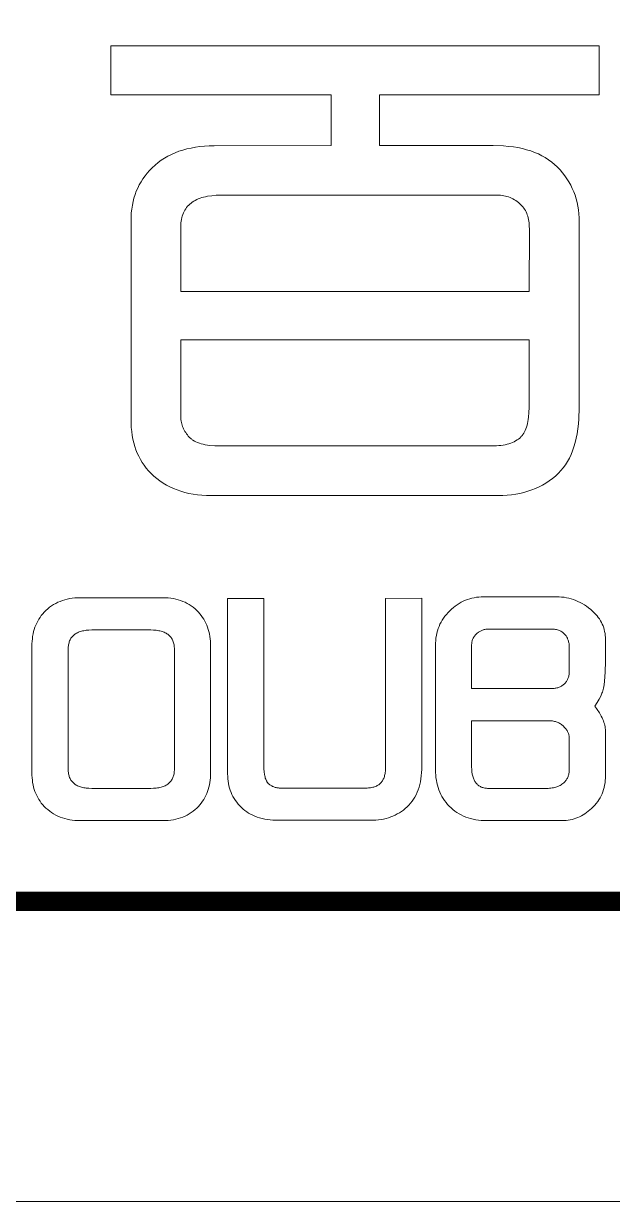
# Model space of a CAD drawing. Header units: millimetres. Extents: x 656 to 1522, y 1 to 298.
# Drawn here: x 688.83 to 698.65, y 0.54 to 20.16 of the extents above; entities that cross this region are included whole.
import ezdxf
from ezdxf.enums import TextEntityAlignment as Align

# ---------------------------------------------------------------- set-up
doc = ezdxf.new("R2010")
doc.units = ezdxf.units.MM
doc.header["$MEASUREMENT"] = 0
for name, color, linetype, lineweight in [('BF-图框', 125, 'Continuous', 15), ('BF-文字说明', 33, 'Continuous', 18), ('BF-电路', 6, 'Continuous', 9)]:
    doc.layers.add(name, color=color, linetype=linetype, lineweight=lineweight)
doc.styles.add('黑体', font='simhei.ttf', dxfattribs={"width": 0.7})

# ---------------------------------------------------------------- blocks, each defined once
blk = doc.blocks.new('BFA3H')
at = {"layer": 'BF-图框', "lineweight": 5}
for p, q in [((34.106, 18.434), (34.106, 19.251)), ((34.106, 19.251), (42.245, 19.251)), ((42.245, 19.251), (42.245, 18.434)), ((37.778, 18.434), (34.106, 18.434)), ((37.778, 17.589), (37.778, 18.434)), ((42.245, 18.434), (38.582, 18.434)), ((38.582, 18.434), (38.582, 17.589)), ((35.114, 17.442), (35.176, 17.469)), ((35.176, 17.469), (35.239, 17.494)), ((35.239, 17.494), (35.305, 17.515)), ((35.305, 17.515), (35.373, 17.534)), ((35.373, 17.534), (35.443, 17.549)), ((35.443, 17.549), (35.516, 17.562)), ((35.516, 17.562), (35.591, 17.572)), ((35.591, 17.572), (35.668, 17.579)), ((35.668, 17.579), (35.747, 17.584)), ((35.747, 17.584), (35.829, 17.585)), ((35.829, 17.585), (37.778, 17.589)), ((38.582, 17.589), (40.482, 17.589)), ((40.482, 17.589), (40.654, 17.584)), ((40.654, 17.584), (40.736, 17.577)), ((40.736, 17.577), (40.816, 17.567)), ((40.816, 17.567), (40.892, 17.555)), ((40.892, 17.555), (40.966, 17.539)), ((40.966, 17.539), (41.037, 17.521)), ((41.037, 17.521), (41.105, 17.5)), ((41.105, 17.5), (41.17, 17.477)), ((41.17, 17.477), (41.233, 17.45)), ((34.843, 17.264), (34.892, 17.305)), ((34.892, 17.305), (34.944, 17.344)), ((34.944, 17.344), (34.999, 17.379)), ((34.999, 17.379), (35.056, 17.412)), ((35.056, 17.412), (35.114, 17.442)), ((41.233, 17.45), (41.292, 17.421)), ((41.292, 17.421), (41.349, 17.389)), ((41.349, 17.389), (41.403, 17.354)), ((41.403, 17.354), (41.455, 17.316)), ((41.455, 17.316), (41.504, 17.276)), ((41.504, 17.276), (41.549, 17.233)), ((34.64, 17.036), (34.675, 17.084)), ((34.675, 17.084), (34.712, 17.131)), ((34.712, 17.131), (34.752, 17.176)), ((34.752, 17.176), (34.795, 17.219)), ((34.795, 17.219), (34.843, 17.264)), ((41.549, 17.233), (41.594, 17.186)), ((41.594, 17.186), (41.635, 17.138)), ((41.635, 17.138), (41.673, 17.088)), ((41.673, 17.088), (41.709, 17.037)), ((34.53, 16.828), (34.553, 16.882)), ((34.553, 16.882), (34.58, 16.935)), ((34.58, 16.935), (34.609, 16.986)), ((34.609, 16.986), (34.64, 17.036)), ((41.709, 17.037), (41.742, 16.985)), ((41.742, 16.985), (41.772, 16.931)), ((41.772, 16.931), (41.799, 16.876)), ((41.799, 16.876), (41.823, 16.82)), ((34.476, 16.656), (34.491, 16.715)), ((34.491, 16.715), (34.509, 16.772)), ((34.509, 16.772), (34.53, 16.828)), ((35.537, 16.689), (35.511, 16.676)), ((35.564, 16.701), (35.537, 16.689)), ((35.592, 16.712), (35.564, 16.701)), ((35.621, 16.722), (35.592, 16.712)), ((35.652, 16.73), (35.621, 16.722)), ((35.684, 16.738), (35.652, 16.73)), ((35.717, 16.745), (35.684, 16.738)), ((35.788, 16.755), (35.717, 16.745)), ((35.863, 16.761), (35.788, 16.755)), ((35.944, 16.763), (35.863, 16.761)), ((40.539, 16.763), (35.944, 16.763)), ((40.57, 16.763), (40.539, 16.763)), ((40.599, 16.761), (40.57, 16.763)), ((40.628, 16.758), (40.599, 16.761)), ((40.656, 16.753), (40.628, 16.758)), ((40.683, 16.748), (40.656, 16.753)), ((40.71, 16.741), (40.683, 16.748)), ((40.736, 16.733), (40.71, 16.741)), ((40.762, 16.724), (40.736, 16.733)), ((40.786, 16.713), (40.762, 16.724)), ((40.81, 16.701), (40.786, 16.713)), ((40.834, 16.688), (40.81, 16.701)), ((40.857, 16.674), (40.834, 16.688)), ((41.823, 16.82), (41.844, 16.762)), ((41.844, 16.762), (41.863, 16.703)), ((41.863, 16.703), (41.878, 16.643)), ((34.447, 16.47), (34.454, 16.533)), ((34.454, 16.533), (34.464, 16.595)), ((34.464, 16.595), (34.476, 16.656)), ((35.327, 16.491), (35.316, 16.467)), ((35.34, 16.515), (35.327, 16.491)), ((35.354, 16.537), (35.34, 16.515)), ((35.369, 16.558), (35.354, 16.537)), ((35.385, 16.578), (35.369, 16.558)), ((35.403, 16.597), (35.385, 16.578)), ((35.422, 16.615), (35.403, 16.597)), ((35.442, 16.632), (35.422, 16.615)), ((35.464, 16.648), (35.442, 16.632)), ((35.487, 16.663), (35.464, 16.648)), ((35.511, 16.676), (35.487, 16.663)), ((40.879, 16.658), (40.857, 16.674)), ((40.9, 16.641), (40.879, 16.658)), ((40.921, 16.623), (40.9, 16.641)), ((40.942, 16.604), (40.921, 16.623)), ((40.959, 16.587), (40.942, 16.604)), ((40.975, 16.568), (40.959, 16.587)), ((40.99, 16.548), (40.975, 16.568)), ((41.003, 16.528), (40.99, 16.548)), ((41.016, 16.506), (41.003, 16.528)), ((41.028, 16.484), (41.016, 16.506)), ((41.038, 16.46), (41.028, 16.484)), ((41.878, 16.643), (41.891, 16.581)), ((41.891, 16.581), (41.901, 16.518)), ((41.901, 16.518), (41.908, 16.454)), ((34.442, 16.339), (34.443, 16.405)), ((34.442, 13.028), (34.442, 16.339)), ((34.443, 16.405), (34.447, 16.47)), ((35.275, 16.301), (35.273, 16.269)), ((35.279, 16.331), (35.275, 16.301)), ((35.284, 16.36), (35.279, 16.331)), ((35.29, 16.389), (35.284, 16.36)), ((35.297, 16.416), (35.29, 16.389)), ((35.306, 16.442), (35.297, 16.416)), ((35.316, 16.467), (35.306, 16.442)), ((41.048, 16.436), (41.038, 16.46)), ((41.056, 16.411), (41.048, 16.436)), ((41.063, 16.384), (41.056, 16.411)), ((41.069, 16.357), (41.063, 16.384)), ((41.074, 16.329), (41.069, 16.357)), ((41.078, 16.3), (41.074, 16.329)), ((41.081, 16.269), (41.078, 16.3)), ((41.908, 16.454), (41.913, 16.388)), ((41.913, 16.388), (41.914, 16.321)), ((41.914, 16.321), (41.914, 13.218)), ((35.273, 16.269), (35.272, 16.237)), ((35.272, 16.237), (35.272, 15.158)), ((41.079, 15.158), (41.083, 16.206)), ((41.082, 16.238), (41.081, 16.269)), ((41.083, 16.206), (41.082, 16.238)), ((35.272, 15.158), (41.079, 15.158)), ((41.079, 14.351), (35.272, 14.351)), ((35.272, 14.351), (35.272, 13.072)), ((41.079, 13.227), (41.079, 14.351)), ((41.076, 13.143), (41.079, 13.227)), ((41.914, 13.218), (41.909, 13.037)), ((34.443, 12.959), (34.442, 13.028)), ((34.447, 12.891), (34.443, 12.959)), ((35.272, 13.072), (35.273, 13.048)), ((35.273, 13.048), (35.275, 13.024)), ((35.275, 13.024), (35.279, 13.001)), ((35.279, 13.001), (35.283, 12.978)), ((35.283, 12.978), (35.288, 12.955)), ((35.288, 12.955), (35.294, 12.933)), ((41.044, 12.93), (41.052, 12.961)), ((41.052, 12.961), (41.059, 12.994)), ((41.059, 12.994), (41.065, 13.029)), ((41.065, 13.029), (41.07, 13.066)), ((41.07, 13.066), (41.076, 13.143)), ((41.902, 12.952), (41.892, 12.869)), ((41.909, 13.037), (41.902, 12.952)), ((34.453, 12.825), (34.447, 12.891)), ((34.462, 12.761), (34.453, 12.825)), ((34.474, 12.698), (34.462, 12.761)), ((35.294, 12.933), (35.302, 12.911)), ((35.302, 12.911), (35.31, 12.89)), ((35.31, 12.89), (35.319, 12.869)), ((35.319, 12.869), (35.33, 12.848)), ((35.33, 12.848), (35.341, 12.828)), ((35.341, 12.828), (35.353, 12.808)), ((35.353, 12.808), (35.367, 12.788)), ((35.367, 12.788), (35.382, 12.769)), ((35.382, 12.769), (35.397, 12.75)), ((40.95, 12.745), (40.958, 12.755)), ((40.958, 12.755), (40.966, 12.765)), ((40.966, 12.765), (40.974, 12.775)), ((40.974, 12.775), (40.988, 12.797)), ((40.988, 12.797), (41.001, 12.82)), ((41.001, 12.82), (41.014, 12.845)), ((41.014, 12.845), (41.025, 12.872)), ((41.025, 12.872), (41.035, 12.9)), ((41.035, 12.9), (41.044, 12.93)), ((41.88, 12.79), (41.865, 12.714)), ((41.892, 12.869), (41.88, 12.79)), ((34.488, 12.638), (34.474, 12.698)), ((34.505, 12.579), (34.488, 12.638)), ((34.524, 12.522), (34.505, 12.579)), ((35.397, 12.75), (35.414, 12.732)), ((35.414, 12.732), (35.423, 12.723)), ((35.423, 12.723), (35.432, 12.714)), ((35.432, 12.714), (35.442, 12.706)), ((35.442, 12.706), (35.453, 12.698)), ((35.453, 12.698), (35.464, 12.69)), ((35.464, 12.69), (35.475, 12.682)), ((35.475, 12.682), (35.499, 12.668)), ((35.499, 12.668), (35.525, 12.655)), ((35.525, 12.655), (35.552, 12.643)), ((35.552, 12.643), (35.581, 12.632)), ((35.581, 12.632), (35.613, 12.622)), ((35.613, 12.622), (35.645, 12.614)), ((35.645, 12.614), (35.68, 12.606)), ((35.68, 12.606), (35.717, 12.6)), ((35.717, 12.6), (35.755, 12.595)), ((35.755, 12.595), (35.837, 12.588)), ((35.837, 12.588), (35.926, 12.586)), ((35.926, 12.586), (40.455, 12.586)), ((40.455, 12.586), (40.536, 12.588)), ((40.536, 12.588), (40.574, 12.591)), ((40.574, 12.591), (40.61, 12.595)), ((40.61, 12.595), (40.645, 12.601)), ((40.645, 12.601), (40.679, 12.607)), ((40.679, 12.607), (40.712, 12.615)), ((40.712, 12.615), (40.743, 12.623)), ((40.743, 12.623), (40.772, 12.633)), ((40.772, 12.633), (40.801, 12.645)), ((40.801, 12.645), (40.828, 12.657)), ((40.828, 12.657), (40.853, 12.67)), ((40.853, 12.67), (40.877, 12.685)), ((40.877, 12.685), (40.9, 12.701)), ((40.9, 12.701), (40.922, 12.718)), ((40.922, 12.718), (40.942, 12.736)), ((40.942, 12.736), (40.95, 12.745)), ((41.827, 12.572), (41.804, 12.505)), ((41.848, 12.641), (41.827, 12.572)), ((41.865, 12.714), (41.848, 12.641)), ((34.546, 12.466), (34.524, 12.522)), ((34.571, 12.413), (34.546, 12.466)), ((34.598, 12.361), (34.571, 12.413)), ((41.75, 12.382), (41.719, 12.325)), ((41.779, 12.442), (41.75, 12.382)), ((41.804, 12.505), (41.779, 12.442)), ((34.628, 12.311), (34.598, 12.361)), ((34.66, 12.263), (34.628, 12.311)), ((34.695, 12.217), (34.66, 12.263)), ((34.733, 12.172), (34.695, 12.217)), ((34.773, 12.13), (34.733, 12.172)), ((41.609, 12.174), (41.567, 12.13)), ((41.648, 12.221), (41.609, 12.174)), ((41.685, 12.272), (41.648, 12.221)), ((41.719, 12.325), (41.685, 12.272)), ((34.821, 12.085), (34.773, 12.13)), ((34.871, 12.043), (34.821, 12.085)), ((34.923, 12.004), (34.871, 12.043)), ((34.976, 11.968), (34.923, 12.004)), ((41.414, 12.004), (41.359, 11.968)), ((41.467, 12.043), (41.414, 12.004)), ((41.518, 12.085), (41.467, 12.043)), ((41.567, 12.13), (41.518, 12.085)), ((35.032, 11.935), (34.976, 11.968)), ((35.09, 11.904), (35.032, 11.935)), ((35.15, 11.877), (35.09, 11.904)), ((35.211, 11.852), (35.15, 11.877)), ((35.275, 11.831), (35.211, 11.852)), ((35.341, 11.812), (35.275, 11.831)), ((35.408, 11.796), (35.341, 11.812)), ((35.478, 11.783), (35.408, 11.796)), ((35.55, 11.773), (35.478, 11.783)), ((40.856, 11.783), (40.785, 11.773)), ((40.926, 11.796), (40.856, 11.783)), ((40.993, 11.812), (40.926, 11.796)), ((41.059, 11.831), (40.993, 11.812)), ((41.122, 11.852), (41.059, 11.831)), ((41.184, 11.877), (41.122, 11.852)), ((41.245, 11.904), (41.184, 11.877)), ((41.303, 11.935), (41.245, 11.904)), ((41.359, 11.968), (41.303, 11.935)), ((35.623, 11.766), (35.55, 11.773)), ((35.699, 11.761), (35.623, 11.766)), ((35.776, 11.76), (35.699, 11.761)), ((40.561, 11.76), (35.776, 11.76)), ((40.638, 11.761), (40.561, 11.76)), ((40.713, 11.766), (40.638, 11.761)), ((40.785, 11.773), (40.713, 11.766)), ((33.259, 9.997), (33.297, 10.011)), ((33.297, 10.011), (33.337, 10.023)), ((33.337, 10.023), (33.377, 10.033)), ((33.377, 10.033), (33.419, 10.042)), ((33.419, 10.042), (33.462, 10.048)), ((33.462, 10.048), (33.506, 10.053)), ((33.506, 10.053), (33.551, 10.056)), ((33.551, 10.056), (33.597, 10.057)), ((33.597, 10.057), (34.971, 10.057)), ((34.971, 10.057), (35.017, 10.056)), ((35.017, 10.056), (35.062, 10.053)), ((35.062, 10.053), (35.105, 10.048)), ((35.105, 10.048), (35.148, 10.042)), ((35.148, 10.042), (35.189, 10.033)), ((35.189, 10.033), (35.229, 10.023)), ((35.229, 10.023), (35.268, 10.011)), ((35.268, 10.011), (35.306, 9.997)), ((36.053, 7.122), (36.053, 10.046)), ((36.053, 10.046), (36.657, 10.046)), ((36.657, 10.046), (36.657, 7.263)), ((38.686, 10.046), (39.29, 10.049)), ((38.686, 7.229), (38.686, 10.046)), ((39.29, 10.049), (39.29, 7.253)), ((39.981, 9.998), (40.016, 10.014)), ((40.016, 10.014), (40.052, 10.028)), ((40.052, 10.028), (40.088, 10.039)), ((40.088, 10.039), (40.126, 10.049)), ((40.126, 10.049), (40.163, 10.058)), ((40.163, 10.058), (40.202, 10.064)), ((40.202, 10.064), (40.241, 10.069)), ((40.241, 10.069), (40.281, 10.071)), ((40.281, 10.071), (40.322, 10.072)), ((40.322, 10.072), (41.538, 10.072)), ((41.538, 10.072), (41.579, 10.071)), ((41.579, 10.071), (41.62, 10.068)), ((41.62, 10.068), (41.661, 10.064)), ((41.661, 10.064), (41.701, 10.057)), ((41.701, 10.057), (41.74, 10.049)), ((41.74, 10.049), (41.779, 10.038)), ((41.779, 10.038), (41.818, 10.026)), ((41.818, 10.026), (41.855, 10.012)), ((41.855, 10.012), (41.893, 9.996)), ((32.969, 9.789), (32.994, 9.816)), ((32.994, 9.816), (33.023, 9.845)), ((33.023, 9.845), (33.053, 9.873)), ((33.053, 9.873), (33.085, 9.898)), ((33.085, 9.898), (33.117, 9.921)), ((33.117, 9.921), (33.151, 9.943)), ((33.151, 9.943), (33.186, 9.963)), ((33.186, 9.963), (33.222, 9.981)), ((33.222, 9.981), (33.259, 9.997)), ((35.306, 9.997), (35.343, 9.981)), ((35.343, 9.981), (35.378, 9.963)), ((35.378, 9.963), (35.413, 9.943)), ((35.413, 9.943), (35.446, 9.921)), ((35.446, 9.921), (35.478, 9.898)), ((35.478, 9.898), (35.509, 9.873)), ((35.509, 9.873), (35.538, 9.845)), ((35.538, 9.845), (35.567, 9.816)), ((35.567, 9.816), (35.591, 9.789)), ((39.727, 9.81), (39.756, 9.839)), ((39.756, 9.839), (39.786, 9.867)), ((39.786, 9.867), (39.816, 9.894)), ((39.816, 9.894), (39.848, 9.918)), ((39.848, 9.918), (39.88, 9.941)), ((39.88, 9.941), (39.913, 9.962)), ((39.913, 9.962), (39.947, 9.981)), ((39.947, 9.981), (39.981, 9.998)), ((41.893, 9.996), (41.929, 9.978)), ((41.929, 9.978), (41.965, 9.959)), ((41.965, 9.959), (42.001, 9.937)), ((42.001, 9.937), (42.036, 9.914)), ((42.036, 9.914), (42.071, 9.888)), ((42.071, 9.888), (42.105, 9.861)), ((42.105, 9.861), (42.138, 9.832)), ((42.138, 9.832), (42.164, 9.807)), ((32.854, 9.601), (32.869, 9.635)), ((32.869, 9.635), (32.886, 9.668)), ((32.886, 9.668), (32.905, 9.7)), ((32.905, 9.7), (32.925, 9.73)), ((32.925, 9.73), (32.946, 9.76)), ((32.946, 9.76), (32.969, 9.789)), ((35.591, 9.789), (35.614, 9.76)), ((35.614, 9.76), (35.636, 9.73)), ((35.636, 9.73), (35.655, 9.7)), ((35.655, 9.7), (35.673, 9.668)), ((35.673, 9.668), (35.69, 9.635)), ((35.69, 9.635), (35.705, 9.601)), ((39.577, 9.58), (39.593, 9.616)), ((39.593, 9.616), (39.61, 9.651)), ((39.61, 9.651), (39.63, 9.685)), ((39.63, 9.685), (39.651, 9.718)), ((39.651, 9.718), (39.675, 9.749)), ((39.675, 9.749), (39.7, 9.78)), ((39.7, 9.78), (39.727, 9.81)), ((42.164, 9.807), (42.188, 9.782)), ((42.188, 9.782), (42.211, 9.756)), ((42.211, 9.756), (42.232, 9.73)), ((42.232, 9.73), (42.251, 9.703)), ((42.251, 9.703), (42.268, 9.675)), ((42.268, 9.675), (42.284, 9.647)), ((42.284, 9.647), (42.298, 9.618)), ((42.298, 9.618), (42.311, 9.588)), ((32.802, 9.414), (32.81, 9.454)), ((32.81, 9.454), (32.818, 9.492)), ((32.818, 9.492), (32.829, 9.529)), ((32.829, 9.529), (32.841, 9.566)), ((32.841, 9.566), (32.854, 9.601)), ((33.481, 9.429), (33.469, 9.418)), ((33.492, 9.44), (33.481, 9.429)), ((33.505, 9.449), (33.492, 9.44)), ((33.519, 9.458), (33.505, 9.449)), ((33.533, 9.467), (33.519, 9.458)), ((33.548, 9.475), (33.533, 9.467)), ((33.564, 9.482), (33.548, 9.475)), ((33.58, 9.488), (33.564, 9.482)), ((33.598, 9.494), (33.58, 9.488)), ((33.616, 9.5), (33.598, 9.494)), ((33.635, 9.504), (33.616, 9.5)), ((33.654, 9.508), (33.635, 9.504)), ((33.675, 9.512), (33.654, 9.508)), ((33.696, 9.515), (33.675, 9.512)), ((33.741, 9.518), (33.696, 9.515)), ((33.789, 9.52), (33.741, 9.518)), ((34.77, 9.52), (33.789, 9.52)), ((34.818, 9.518), (34.77, 9.52)), ((34.862, 9.515), (34.818, 9.518)), ((34.884, 9.512), (34.862, 9.515)), ((34.904, 9.508), (34.884, 9.512)), ((34.924, 9.504), (34.904, 9.508)), ((34.943, 9.5), (34.924, 9.504)), ((34.961, 9.494), (34.943, 9.5)), ((34.978, 9.488), (34.961, 9.494)), ((34.995, 9.482), (34.978, 9.488)), ((35.01, 9.475), (34.995, 9.482)), ((35.026, 9.467), (35.01, 9.475)), ((35.04, 9.458), (35.026, 9.467)), ((35.053, 9.449), (35.04, 9.458)), ((35.066, 9.44), (35.053, 9.449)), ((35.078, 9.429), (35.066, 9.44)), ((35.089, 9.418), (35.078, 9.429)), ((35.705, 9.601), (35.718, 9.566)), ((35.718, 9.566), (35.73, 9.529)), ((35.73, 9.529), (35.74, 9.492)), ((35.74, 9.492), (35.749, 9.454)), ((35.749, 9.454), (35.756, 9.414)), ((39.526, 9.387), (39.532, 9.428)), ((39.532, 9.428), (39.541, 9.467)), ((39.541, 9.467), (39.551, 9.506)), ((39.551, 9.506), (39.563, 9.544)), ((39.563, 9.544), (39.577, 9.58)), ((40.172, 9.422), (40.163, 9.41)), ((40.181, 9.434), (40.172, 9.422)), ((40.192, 9.445), (40.181, 9.434)), ((40.203, 9.456), (40.192, 9.445)), ((40.215, 9.467), (40.203, 9.456)), ((40.228, 9.477), (40.215, 9.467)), ((40.237, 9.484), (40.228, 9.477)), ((40.247, 9.491), (40.237, 9.484)), ((40.257, 9.497), (40.247, 9.491)), ((40.268, 9.503), (40.257, 9.497)), ((40.278, 9.508), (40.268, 9.503)), ((40.288, 9.513), (40.278, 9.508)), ((40.299, 9.517), (40.288, 9.513)), ((40.31, 9.521), (40.299, 9.517)), ((40.321, 9.524), (40.31, 9.521)), ((40.332, 9.527), (40.321, 9.524)), ((40.343, 9.53), (40.332, 9.527)), ((40.355, 9.532), (40.343, 9.53)), ((40.366, 9.533), (40.355, 9.532)), ((40.378, 9.534), (40.366, 9.533)), ((40.39, 9.535), (40.378, 9.534)), ((40.402, 9.535), (40.39, 9.535)), ((41.448, 9.535), (40.402, 9.535)), ((41.467, 9.535), (41.448, 9.535)), ((41.485, 9.534), (41.467, 9.535)), ((41.503, 9.532), (41.485, 9.534)), ((41.52, 9.529), (41.503, 9.532)), ((41.536, 9.526), (41.52, 9.529)), ((41.552, 9.522), (41.536, 9.526)), ((41.567, 9.517), (41.552, 9.522)), ((41.582, 9.512), (41.567, 9.517)), ((41.596, 9.505), (41.582, 9.512)), ((41.61, 9.498), (41.596, 9.505)), ((41.623, 9.491), (41.61, 9.498)), ((41.636, 9.482), (41.623, 9.491)), ((41.648, 9.473), (41.636, 9.482)), ((41.659, 9.463), (41.648, 9.473)), ((41.67, 9.452), (41.659, 9.463)), ((41.68, 9.441), (41.67, 9.452)), ((41.688, 9.431), (41.68, 9.441)), ((41.696, 9.42), (41.688, 9.431)), ((41.703, 9.409), (41.696, 9.42)), ((42.311, 9.588), (42.322, 9.558)), ((42.322, 9.558), (42.331, 9.527)), ((42.331, 9.527), (42.338, 9.496)), ((42.338, 9.496), (42.344, 9.464)), ((42.344, 9.464), (42.349, 9.431)), ((42.349, 9.431), (42.351, 9.397)), ((32.79, 9.289), (32.793, 9.332)), ((32.79, 9.246), (32.79, 9.289)), ((32.79, 7.143), (32.79, 9.246)), ((32.793, 9.332), (32.797, 9.374)), ((32.797, 9.374), (32.802, 9.414)), ((33.395, 9.238), (33.394, 9.219)), ((33.397, 9.257), (33.395, 9.238)), ((33.4, 9.275), (33.397, 9.257)), ((33.403, 9.292), (33.4, 9.275)), ((33.408, 9.308), (33.403, 9.292)), ((33.413, 9.324), (33.408, 9.308)), ((33.418, 9.34), (33.413, 9.324)), ((33.425, 9.354), (33.418, 9.34)), ((33.432, 9.368), (33.425, 9.354)), ((33.44, 9.382), (33.432, 9.368)), ((33.449, 9.395), (33.44, 9.382)), ((33.459, 9.407), (33.449, 9.395)), ((33.469, 9.418), (33.459, 9.407)), ((35.1, 9.407), (35.089, 9.418)), ((35.109, 9.395), (35.1, 9.407)), ((35.118, 9.382), (35.109, 9.395)), ((35.126, 9.368), (35.118, 9.382)), ((35.133, 9.354), (35.126, 9.368)), ((35.14, 9.34), (35.133, 9.354)), ((35.146, 9.324), (35.14, 9.34)), ((35.151, 9.308), (35.146, 9.324)), ((35.155, 9.292), (35.151, 9.308)), ((35.159, 9.275), (35.155, 9.292)), ((35.161, 9.257), (35.159, 9.275)), ((35.163, 9.238), (35.161, 9.257)), ((35.164, 9.219), (35.163, 9.238)), ((35.756, 9.414), (35.762, 9.374)), ((35.762, 9.374), (35.766, 9.332)), ((35.766, 9.332), (35.768, 9.289)), ((35.768, 9.289), (35.769, 9.246)), ((35.769, 9.246), (35.769, 7.143)), ((39.517, 9.26), (39.518, 9.303)), ((39.517, 7.192), (39.517, 9.26)), ((39.518, 9.303), (39.521, 9.346)), ((39.521, 9.346), (39.526, 9.387)), ((40.122, 9.291), (40.121, 9.276)), ((40.121, 9.276), (40.121, 8.544)), ((40.123, 9.306), (40.122, 9.291)), ((40.125, 9.32), (40.123, 9.306)), ((40.128, 9.333), (40.125, 9.32)), ((40.132, 9.347), (40.128, 9.333)), ((40.136, 9.36), (40.132, 9.347)), ((40.142, 9.373), (40.136, 9.36)), ((40.148, 9.386), (40.142, 9.373)), ((40.155, 9.398), (40.148, 9.386)), ((40.163, 9.41), (40.155, 9.398)), ((41.71, 9.398), (41.703, 9.409)), ((41.716, 9.386), (41.71, 9.398)), ((41.721, 9.374), (41.716, 9.386)), ((41.726, 9.362), (41.721, 9.374)), ((41.731, 9.349), (41.726, 9.362)), ((41.735, 9.336), (41.731, 9.349)), ((41.738, 9.322), (41.735, 9.336)), ((41.741, 9.308), (41.738, 9.322)), ((41.744, 9.294), (41.741, 9.308)), ((41.745, 9.279), (41.744, 9.294)), ((41.747, 9.264), (41.745, 9.279)), ((41.748, 9.233), (41.747, 9.264)), ((41.748, 8.824), (41.748, 9.233)), ((42.351, 9.397), (42.352, 9.364)), ((42.352, 9.364), (42.352, 8.998)), ((33.394, 9.219), (33.394, 9.2)), ((33.394, 9.2), (33.394, 7.201)), ((35.165, 9.2), (35.164, 9.219)), ((35.165, 7.201), (35.165, 9.2)), ((42.352, 8.998), (42.348, 8.819)), ((41.673, 8.629), (41.683, 8.639)), ((41.683, 8.639), (41.692, 8.65)), ((41.692, 8.65), (41.7, 8.662)), ((41.7, 8.662), (41.708, 8.673)), ((41.708, 8.673), (41.715, 8.685)), ((41.715, 8.685), (41.721, 8.697)), ((41.721, 8.697), (41.727, 8.71)), ((41.727, 8.71), (41.732, 8.723)), ((41.732, 8.723), (41.736, 8.736)), ((41.736, 8.736), (41.74, 8.75)), ((41.74, 8.75), (41.742, 8.764)), ((41.742, 8.764), (41.745, 8.779)), ((41.745, 8.779), (41.746, 8.794)), ((41.746, 8.794), (41.747, 8.809)), ((41.747, 8.809), (41.748, 8.824)), ((42.337, 8.67), (42.329, 8.607)), ((42.348, 8.819), (42.337, 8.67)), ((40.121, 8.544), (41.448, 8.544)), ((41.448, 8.544), (41.465, 8.544)), ((41.465, 8.544), (41.481, 8.545)), ((41.481, 8.545), (41.496, 8.546)), ((41.496, 8.546), (41.511, 8.549)), ((41.511, 8.549), (41.526, 8.551)), ((41.526, 8.551), (41.541, 8.554)), ((41.541, 8.554), (41.555, 8.558)), ((41.555, 8.558), (41.568, 8.563)), ((41.568, 8.563), (41.582, 8.568)), ((41.582, 8.568), (41.594, 8.573)), ((41.594, 8.573), (41.607, 8.579)), ((41.607, 8.579), (41.619, 8.586)), ((41.619, 8.586), (41.631, 8.593)), ((41.631, 8.593), (41.642, 8.601)), ((41.642, 8.601), (41.653, 8.61)), ((41.653, 8.61), (41.663, 8.619)), ((41.663, 8.619), (41.673, 8.629)), ((42.293, 8.465), (42.272, 8.419)), ((42.3, 8.484), (42.293, 8.465)), ((42.307, 8.505), (42.3, 8.484)), ((42.313, 8.528), (42.307, 8.505)), ((42.319, 8.552), (42.313, 8.528)), ((42.329, 8.607), (42.319, 8.552)), ((42.213, 8.313), (42.174, 8.252)), ((42.174, 8.252), (42.216, 8.194)), ((42.245, 8.369), (42.213, 8.313)), ((42.272, 8.419), (42.245, 8.369)), ((42.216, 8.194), (42.252, 8.138)), ((42.252, 8.138), (42.282, 8.084)), ((42.282, 8.084), (42.296, 8.057)), ((42.296, 8.057), (42.307, 8.031)), ((40.121, 8.007), (40.121, 7.239)), ((41.412, 8.007), (40.121, 8.007)), ((41.43, 8.007), (41.412, 8.007)), ((41.448, 8.005), (41.43, 8.007)), ((41.466, 8.004), (41.448, 8.005)), ((41.483, 8.001), (41.466, 8.004)), ((41.5, 7.998), (41.483, 8.001)), ((41.516, 7.994), (41.5, 7.998)), ((41.532, 7.989), (41.516, 7.994)), ((41.547, 7.984), (41.532, 7.989)), ((41.562, 7.978), (41.547, 7.984)), ((41.576, 7.971), (41.562, 7.978)), ((41.59, 7.963), (41.576, 7.971)), ((41.604, 7.955), (41.59, 7.963)), ((41.617, 7.946), (41.604, 7.955)), ((41.63, 7.936), (41.617, 7.946)), ((41.642, 7.926), (41.63, 7.936)), ((41.654, 7.915), (41.642, 7.926)), ((41.665, 7.903), (41.654, 7.915)), ((41.676, 7.891), (41.665, 7.903)), ((41.686, 7.879), (41.676, 7.891)), ((41.695, 7.867), (41.686, 7.879)), ((41.703, 7.855), (41.695, 7.867)), ((41.711, 7.843), (41.703, 7.855)), ((42.307, 8.031), (42.318, 8.006)), ((42.318, 8.006), (42.327, 7.98)), ((42.327, 7.98), (42.334, 7.956)), ((42.334, 7.956), (42.341, 7.932)), ((42.341, 7.932), (42.346, 7.908)), ((42.346, 7.908), (42.349, 7.884)), ((42.349, 7.884), (42.351, 7.862)), ((42.351, 7.862), (42.352, 7.839)), ((41.718, 7.831), (41.711, 7.843)), ((41.724, 7.818), (41.718, 7.831)), ((41.73, 7.806), (41.724, 7.818)), ((41.735, 7.793), (41.73, 7.806)), ((41.739, 7.781), (41.735, 7.793)), ((41.742, 7.768), (41.739, 7.781)), ((41.744, 7.755), (41.742, 7.768)), ((41.746, 7.742), (41.744, 7.755)), ((41.747, 7.728), (41.746, 7.742)), ((41.748, 7.715), (41.747, 7.728)), ((41.748, 7.188), (41.748, 7.715)), ((42.352, 7.839), (42.352, 7.093)), ((36.657, 7.263), (36.658, 7.207)), ((32.79, 7.1), (32.79, 7.143)), ((32.793, 7.058), (32.79, 7.1)), ((33.394, 7.201), (33.394, 7.182)), ((33.394, 7.182), (33.395, 7.163)), ((33.395, 7.163), (33.397, 7.144)), ((33.397, 7.144), (33.4, 7.126)), ((33.4, 7.126), (33.403, 7.109)), ((33.403, 7.109), (33.408, 7.093)), ((33.408, 7.093), (33.413, 7.077)), ((33.413, 7.077), (33.418, 7.061)), ((35.14, 7.061), (35.146, 7.077)), ((35.146, 7.077), (35.151, 7.093)), ((35.151, 7.093), (35.155, 7.109)), ((35.155, 7.109), (35.159, 7.126)), ((35.159, 7.126), (35.161, 7.144)), ((35.161, 7.144), (35.163, 7.163)), ((35.163, 7.163), (35.164, 7.182)), ((35.164, 7.182), (35.165, 7.201)), ((35.768, 7.1), (35.766, 7.058)), ((35.769, 7.143), (35.768, 7.1)), ((36.054, 7.08), (36.053, 7.122)), ((36.056, 7.039), (36.054, 7.08)), ((36.658, 7.207), (36.662, 7.157)), ((36.662, 7.157), (36.668, 7.112)), ((36.668, 7.112), (36.672, 7.091)), ((36.672, 7.091), (36.676, 7.072)), ((36.676, 7.072), (36.681, 7.053)), ((38.66, 7.063), (38.666, 7.079)), ((38.666, 7.079), (38.67, 7.095)), ((38.67, 7.095), (38.675, 7.112)), ((38.675, 7.112), (38.678, 7.13)), ((38.678, 7.13), (38.681, 7.148)), ((38.681, 7.148), (38.683, 7.168)), ((38.683, 7.168), (38.685, 7.187)), ((38.685, 7.187), (38.686, 7.229)), ((39.281, 7.091), (39.275, 7.041)), ((39.286, 7.144), (39.281, 7.091)), ((39.289, 7.197), (39.286, 7.144)), ((39.29, 7.253), (39.289, 7.197)), ((39.518, 7.147), (39.517, 7.192)), ((39.521, 7.102), (39.518, 7.147)), ((39.525, 7.059), (39.521, 7.102)), ((40.121, 7.239), (40.122, 7.195)), ((40.122, 7.195), (40.126, 7.155)), ((40.126, 7.155), (40.131, 7.117)), ((40.131, 7.117), (40.135, 7.099)), ((40.135, 7.099), (40.139, 7.082)), ((40.139, 7.082), (40.144, 7.066)), ((40.144, 7.066), (40.149, 7.05)), ((41.717, 7.053), (41.723, 7.065)), ((41.723, 7.065), (41.728, 7.078)), ((41.728, 7.078), (41.732, 7.09)), ((41.732, 7.09), (41.737, 7.103)), ((41.737, 7.103), (41.74, 7.117)), ((41.74, 7.117), (41.743, 7.13)), ((41.743, 7.13), (41.745, 7.144)), ((41.745, 7.144), (41.747, 7.158)), ((41.747, 7.173), (41.748, 7.188)), ((41.747, 7.158), (41.747, 7.173)), ((42.352, 7.093), (42.351, 7.052)), ((32.797, 7.017), (32.793, 7.058)), ((32.802, 6.977), (32.797, 7.017)), ((32.81, 6.938), (32.802, 6.977)), ((32.818, 6.9), (32.81, 6.938)), ((32.829, 6.864), (32.818, 6.9)), ((33.418, 7.061), (33.425, 7.047)), ((33.425, 7.047), (33.432, 7.033)), ((33.432, 7.033), (33.44, 7.019)), ((33.44, 7.019), (33.449, 7.006)), ((33.449, 7.006), (33.459, 6.994)), ((33.459, 6.994), (33.469, 6.983)), ((33.469, 6.983), (33.481, 6.972)), ((33.481, 6.972), (33.492, 6.961)), ((33.492, 6.961), (33.505, 6.952)), ((33.505, 6.952), (33.519, 6.943)), ((33.519, 6.943), (33.533, 6.934)), ((33.533, 6.934), (33.548, 6.926)), ((33.548, 6.926), (33.564, 6.919)), ((33.564, 6.919), (33.58, 6.913)), ((33.58, 6.913), (33.598, 6.907)), ((33.598, 6.907), (33.616, 6.901)), ((33.616, 6.901), (33.635, 6.897)), ((33.635, 6.897), (33.654, 6.893)), ((33.654, 6.893), (33.675, 6.889)), ((33.675, 6.889), (33.696, 6.886)), ((33.696, 6.886), (33.741, 6.883)), ((33.741, 6.883), (33.789, 6.881)), ((33.789, 6.881), (34.77, 6.881)), ((34.77, 6.881), (34.818, 6.883)), ((34.818, 6.883), (34.862, 6.886)), ((34.862, 6.886), (34.884, 6.889)), ((34.884, 6.889), (34.904, 6.893)), ((34.904, 6.893), (34.924, 6.897)), ((34.924, 6.897), (34.943, 6.901)), ((34.943, 6.901), (34.961, 6.907)), ((34.961, 6.907), (34.978, 6.913)), ((34.978, 6.913), (34.995, 6.919)), ((34.995, 6.919), (35.01, 6.926)), ((35.01, 6.926), (35.026, 6.934)), ((35.026, 6.934), (35.04, 6.943)), ((35.04, 6.943), (35.053, 6.952)), ((35.053, 6.952), (35.066, 6.961)), ((35.066, 6.961), (35.078, 6.972)), ((35.078, 6.972), (35.089, 6.983)), ((35.089, 6.983), (35.1, 6.994)), ((35.1, 6.994), (35.109, 7.006)), ((35.109, 7.006), (35.118, 7.019)), ((35.118, 7.019), (35.126, 7.033)), ((35.126, 7.033), (35.133, 7.047)), ((35.133, 7.047), (35.14, 7.061)), ((35.74, 6.9), (35.73, 6.864)), ((35.749, 6.938), (35.74, 6.9)), ((35.756, 6.977), (35.749, 6.938)), ((35.762, 7.017), (35.756, 6.977)), ((35.766, 7.058), (35.762, 7.017)), ((36.061, 6.999), (36.056, 7.039)), ((36.067, 6.96), (36.061, 6.999)), ((36.075, 6.922), (36.067, 6.96)), ((36.085, 6.885), (36.075, 6.922)), ((36.097, 6.849), (36.085, 6.885)), ((36.681, 7.053), (36.687, 7.036)), ((36.687, 7.036), (36.694, 7.02)), ((36.694, 7.02), (36.701, 7.006)), ((36.701, 7.006), (36.704, 6.999)), ((36.704, 6.999), (36.708, 6.992)), ((36.708, 6.992), (36.712, 6.986)), ((36.712, 6.986), (36.716, 6.98)), ((36.716, 6.98), (36.721, 6.974)), ((36.721, 6.974), (36.725, 6.969)), ((36.725, 6.969), (36.73, 6.964)), ((36.73, 6.964), (36.734, 6.959)), ((36.734, 6.959), (36.744, 6.951)), ((36.744, 6.951), (36.754, 6.942)), ((36.754, 6.942), (36.765, 6.935)), ((36.765, 6.935), (36.776, 6.927)), ((36.776, 6.927), (36.787, 6.921)), ((36.787, 6.921), (36.798, 6.915)), ((36.798, 6.915), (36.81, 6.91)), ((36.81, 6.91), (36.822, 6.905)), ((36.822, 6.905), (36.834, 6.9)), ((36.834, 6.9), (36.847, 6.897)), ((36.847, 6.897), (36.859, 6.894)), ((36.859, 6.894), (36.873, 6.891)), ((36.873, 6.891), (36.886, 6.889)), ((36.886, 6.889), (36.9, 6.888)), ((36.9, 6.888), (36.914, 6.887)), ((36.914, 6.887), (36.928, 6.886)), ((36.928, 6.886), (38.361, 6.886)), ((38.361, 6.886), (38.381, 6.887)), ((38.381, 6.887), (38.4, 6.888)), ((38.4, 6.888), (38.419, 6.889)), ((38.419, 6.889), (38.437, 6.892)), ((38.437, 6.892), (38.455, 6.895)), ((38.455, 6.895), (38.472, 6.899)), ((38.472, 6.899), (38.488, 6.903)), ((38.488, 6.903), (38.503, 6.908)), ((38.503, 6.908), (38.518, 6.914)), ((38.518, 6.914), (38.532, 6.92)), ((38.532, 6.92), (38.546, 6.927)), ((38.546, 6.927), (38.559, 6.935)), ((38.559, 6.935), (38.571, 6.943)), ((38.571, 6.943), (38.583, 6.952)), ((38.583, 6.952), (38.594, 6.962)), ((38.594, 6.962), (38.605, 6.972)), ((38.605, 6.972), (38.615, 6.983)), ((38.615, 6.983), (38.624, 6.995)), ((38.624, 6.995), (38.632, 7.007)), ((38.632, 7.007), (38.64, 7.02)), ((38.64, 7.02), (38.648, 7.034)), ((38.648, 7.034), (38.654, 7.048)), ((38.654, 7.048), (38.66, 7.063)), ((39.243, 6.901), (39.229, 6.857)), ((39.256, 6.946), (39.243, 6.901)), ((39.266, 6.992), (39.256, 6.946)), ((39.275, 7.041), (39.266, 6.992)), ((39.532, 7.016), (39.525, 7.059)), ((39.54, 6.974), (39.532, 7.016)), ((39.55, 6.934), (39.54, 6.974)), ((39.561, 6.894), (39.55, 6.934)), ((39.575, 6.856), (39.561, 6.894)), ((40.149, 7.05), (40.155, 7.035)), ((40.155, 7.035), (40.161, 7.021)), ((40.161, 7.021), (40.168, 7.007)), ((40.168, 7.007), (40.175, 6.994)), ((40.175, 6.994), (40.183, 6.982)), ((40.183, 6.982), (40.192, 6.971)), ((40.192, 6.971), (40.201, 6.96)), ((40.201, 6.96), (40.211, 6.95)), ((40.211, 6.95), (40.221, 6.94)), ((40.221, 6.94), (40.232, 6.932)), ((40.232, 6.932), (40.243, 6.924)), ((40.243, 6.924), (40.255, 6.916)), ((40.255, 6.916), (40.267, 6.91)), ((40.267, 6.91), (40.28, 6.904)), ((40.28, 6.904), (40.294, 6.898)), ((40.294, 6.898), (40.308, 6.894)), ((40.308, 6.894), (40.323, 6.89)), ((40.323, 6.89), (40.338, 6.887)), ((40.338, 6.887), (40.354, 6.884)), ((40.354, 6.884), (40.37, 6.883)), ((40.37, 6.883), (40.387, 6.882)), ((40.387, 6.882), (40.404, 6.881)), ((40.404, 6.881), (41.373, 6.881)), ((41.373, 6.881), (41.397, 6.882)), ((41.397, 6.882), (41.42, 6.883)), ((41.42, 6.883), (41.442, 6.885)), ((41.442, 6.885), (41.463, 6.888)), ((41.463, 6.888), (41.484, 6.892)), ((41.484, 6.892), (41.504, 6.896)), ((41.504, 6.896), (41.524, 6.901)), ((41.524, 6.901), (41.542, 6.907)), ((41.542, 6.907), (41.56, 6.914)), ((41.56, 6.914), (41.578, 6.922)), ((41.578, 6.922), (41.595, 6.931)), ((41.595, 6.931), (41.611, 6.94)), ((41.611, 6.94), (41.626, 6.95)), ((41.626, 6.95), (41.641, 6.961)), ((41.641, 6.961), (41.655, 6.973)), ((41.655, 6.973), (41.668, 6.986)), ((41.668, 6.986), (41.678, 6.996)), ((41.678, 6.996), (41.687, 7.007)), ((41.687, 7.007), (41.695, 7.018)), ((41.695, 7.018), (41.703, 7.029)), ((41.703, 7.029), (41.71, 7.041)), ((41.71, 7.041), (41.717, 7.053)), ((42.329, 6.897), (42.319, 6.861)), ((42.337, 6.935), (42.329, 6.897)), ((42.344, 6.973), (42.337, 6.935)), ((42.348, 7.012), (42.344, 6.973)), ((42.351, 7.052), (42.348, 7.012)), ((32.841, 6.828), (32.829, 6.864)), ((32.854, 6.794), (32.841, 6.828)), ((32.869, 6.76), (32.854, 6.794)), ((32.886, 6.728), (32.869, 6.76)), ((32.905, 6.697), (32.886, 6.728)), ((32.925, 6.666), (32.905, 6.697)), ((35.655, 6.697), (35.636, 6.666)), ((35.673, 6.728), (35.655, 6.697)), ((35.69, 6.76), (35.673, 6.728)), ((35.705, 6.794), (35.69, 6.76)), ((35.718, 6.828), (35.705, 6.794)), ((35.73, 6.864), (35.718, 6.828)), ((36.11, 6.813), (36.097, 6.849)), ((36.125, 6.779), (36.11, 6.813)), ((36.142, 6.745), (36.125, 6.779)), ((36.161, 6.713), (36.142, 6.745)), ((36.181, 6.681), (36.161, 6.713)), ((36.204, 6.65), (36.181, 6.681)), ((39.152, 6.701), (39.128, 6.666)), ((39.174, 6.737), (39.152, 6.701)), ((39.194, 6.776), (39.174, 6.737)), ((39.212, 6.816), (39.194, 6.776)), ((39.229, 6.857), (39.212, 6.816)), ((39.59, 6.818), (39.575, 6.856)), ((39.607, 6.782), (39.59, 6.818)), ((39.626, 6.747), (39.607, 6.782)), ((39.647, 6.712), (39.626, 6.747)), ((39.67, 6.679), (39.647, 6.712)), ((39.694, 6.647), (39.67, 6.679)), ((42.243, 6.692), (42.222, 6.661)), ((42.262, 6.724), (42.243, 6.692)), ((42.279, 6.757), (42.262, 6.724)), ((42.294, 6.791), (42.279, 6.757)), ((42.308, 6.826), (42.294, 6.791)), ((42.319, 6.861), (42.308, 6.826)), ((32.946, 6.637), (32.925, 6.666)), ((32.969, 6.609), (32.946, 6.637)), ((32.994, 6.582), (32.969, 6.609)), ((33.023, 6.554), (32.994, 6.582)), ((33.054, 6.527), (33.023, 6.554)), ((33.086, 6.501), (33.054, 6.527)), ((33.118, 6.478), (33.086, 6.501)), ((33.152, 6.457), (33.118, 6.478)), ((35.446, 6.478), (35.413, 6.457)), ((35.478, 6.501), (35.446, 6.478)), ((35.509, 6.527), (35.478, 6.501)), ((35.538, 6.554), (35.509, 6.527)), ((35.567, 6.582), (35.538, 6.554)), ((35.591, 6.609), (35.567, 6.582)), ((35.614, 6.637), (35.591, 6.609)), ((35.636, 6.666), (35.614, 6.637)), ((36.228, 6.62), (36.204, 6.65)), ((36.254, 6.591), (36.228, 6.62)), ((36.281, 6.563), (36.254, 6.591)), ((36.31, 6.537), (36.281, 6.563)), ((36.339, 6.513), (36.31, 6.537)), ((36.37, 6.491), (36.339, 6.513)), ((36.402, 6.47), (36.37, 6.491)), ((38.95, 6.497), (38.916, 6.475)), ((38.982, 6.521), (38.95, 6.497)), ((39.014, 6.546), (38.982, 6.521)), ((39.044, 6.573), (39.014, 6.546)), ((39.074, 6.602), (39.044, 6.573)), ((39.102, 6.634), (39.074, 6.602)), ((39.128, 6.666), (39.102, 6.634)), ((39.72, 6.615), (39.694, 6.647)), ((39.748, 6.585), (39.72, 6.615)), ((39.778, 6.556), (39.748, 6.585)), ((39.809, 6.529), (39.778, 6.556)), ((39.841, 6.503), (39.809, 6.529)), ((39.875, 6.48), (39.841, 6.503)), ((39.91, 6.458), (39.875, 6.48)), ((42.038, 6.477), (42.009, 6.458)), ((42.066, 6.499), (42.038, 6.477)), ((42.093, 6.522), (42.066, 6.499)), ((42.121, 6.546), (42.093, 6.522)), ((42.149, 6.574), (42.121, 6.546)), ((42.175, 6.602), (42.149, 6.574)), ((42.199, 6.631), (42.175, 6.602)), ((42.222, 6.661), (42.199, 6.631)), ((33.187, 6.437), (33.152, 6.457)), ((33.223, 6.42), (33.187, 6.437)), ((33.26, 6.404), (33.223, 6.42)), ((33.299, 6.39), (33.26, 6.404)), ((33.338, 6.378), (33.299, 6.39)), ((33.378, 6.368), (33.338, 6.378)), ((33.42, 6.359), (33.378, 6.368)), ((33.463, 6.353), (33.42, 6.359)), ((33.506, 6.348), (33.463, 6.353)), ((33.551, 6.345), (33.506, 6.348)), ((33.597, 6.344), (33.551, 6.345)), ((34.971, 6.344), (33.597, 6.344)), ((35.017, 6.345), (34.971, 6.344)), ((35.062, 6.348), (35.017, 6.345)), ((35.105, 6.353), (35.062, 6.348)), ((35.148, 6.359), (35.105, 6.353)), ((35.189, 6.368), (35.148, 6.359)), ((35.229, 6.378), (35.189, 6.368)), ((35.268, 6.39), (35.229, 6.378)), ((35.306, 6.404), (35.268, 6.39)), ((35.343, 6.42), (35.306, 6.404)), ((35.378, 6.437), (35.343, 6.42)), ((35.413, 6.457), (35.378, 6.437)), ((36.436, 6.451), (36.402, 6.47)), ((36.472, 6.433), (36.436, 6.451)), ((36.508, 6.417), (36.472, 6.433)), ((36.547, 6.403), (36.508, 6.417)), ((36.586, 6.39), (36.547, 6.403)), ((36.627, 6.38), (36.586, 6.39)), ((36.67, 6.37), (36.627, 6.38)), ((36.714, 6.363), (36.67, 6.37)), ((36.759, 6.357), (36.714, 6.363)), ((36.806, 6.353), (36.759, 6.357)), ((36.854, 6.35), (36.806, 6.353)), ((36.904, 6.35), (36.854, 6.35)), ((38.434, 6.35), (36.904, 6.35)), ((38.48, 6.35), (38.434, 6.35)), ((38.524, 6.353), (38.48, 6.35)), ((38.568, 6.357), (38.524, 6.353)), ((38.611, 6.363), (38.568, 6.357)), ((38.652, 6.371), (38.611, 6.363)), ((38.693, 6.381), (38.652, 6.371)), ((38.733, 6.392), (38.693, 6.381)), ((38.771, 6.405), (38.733, 6.392)), ((38.809, 6.42), (38.771, 6.405)), ((38.846, 6.437), (38.809, 6.42)), ((38.881, 6.455), (38.846, 6.437)), ((38.916, 6.475), (38.881, 6.455)), ((39.946, 6.438), (39.91, 6.458)), ((39.983, 6.42), (39.946, 6.438)), ((40.022, 6.404), (39.983, 6.42)), ((40.062, 6.39), (40.022, 6.404)), ((40.103, 6.378), (40.062, 6.39)), ((40.146, 6.368), (40.103, 6.378)), ((40.19, 6.359), (40.146, 6.368)), ((40.235, 6.353), (40.19, 6.359)), ((40.281, 6.348), (40.235, 6.353)), ((40.329, 6.345), (40.281, 6.348)), ((40.378, 6.344), (40.329, 6.345)), ((41.632, 6.344), (40.378, 6.344)), ((41.666, 6.345), (41.632, 6.344)), ((41.699, 6.347), (41.666, 6.345)), ((41.732, 6.351), (41.699, 6.347)), ((41.764, 6.357), (41.732, 6.351)), ((41.797, 6.364), (41.764, 6.357)), ((41.828, 6.373), (41.797, 6.364)), ((41.859, 6.383), (41.828, 6.373)), ((41.89, 6.395), (41.859, 6.383)), ((41.921, 6.408), (41.89, 6.395)), ((41.95, 6.423), (41.921, 6.408)), ((41.98, 6.44), (41.95, 6.423)), ((42.009, 6.458), (41.98, 6.44))]:
    blk.add_line(p, q, dxfattribs=at)
at = {"layer": 'BF-图框'}
blk.add_line((5, 5), (415, 5), dxfattribs=at)
at = {"layer": 'BF-图框', "const_width": 0.322}
blk.add_lwpolyline([(415, 292), (415, 5), (5, 5), (5, 292)], close=True, dxfattribs=at)
at = {"layer": 'BF-电路', "color": 6, "ltscale": 2}
blk.add_lwpolyline([(420, 297), (420, 0), (0, 0), (0, 297)], close=True, dxfattribs=at)
at = {"layer": 'BF-文字说明', "style": '黑体'}
for tag, p in [('页码', (404.152, 288)), ('铝材颜色', (404.152, 280)), ('设计部门', (246.032, 17)), ('设计人员', (295.075, 17)), ('现场勘测', (345.618, 17)), ('日期', (187.966, 9)), ('深化部门', (246.032, 9)), ('图纸深化', (295.075, 9)), ('联系电话', (345.618, 9))]:
    blk.add_attdef(tag, text='', height=3, dxfattribs=at).set_placement(p, align=Align.MIDDLE_CENTER)
blk.add_attdef('工程名称', text='', height=3, dxfattribs=at).set_placement((112.474, 14.631), align=Align.BOTTOM_LEFT)
at = {"layer": 'BF-文字说明', "style": '黑体', "width": 0.9}
blk.add_attdef('图名', text='', height=3, dxfattribs=at).set_placement((387.564, 13), align=Align.MIDDLE_CENTER)
at = {"layer": 'BF-文字说明', "style": '黑体'}
blk.add_attdef('比例', text='', height=3, dxfattribs=at).set_placement((122.209, 9), align=Align.MIDDLE_LEFT)

msp = doc.modelspace()

# ---------------------------------------------------------------- block references
at = {"layer": 'BF-图框'}
msp.add_blockref('BFA3H', (656.182, 0.541), dxfattribs=at)

doc.saveas('drawing.dxf')
